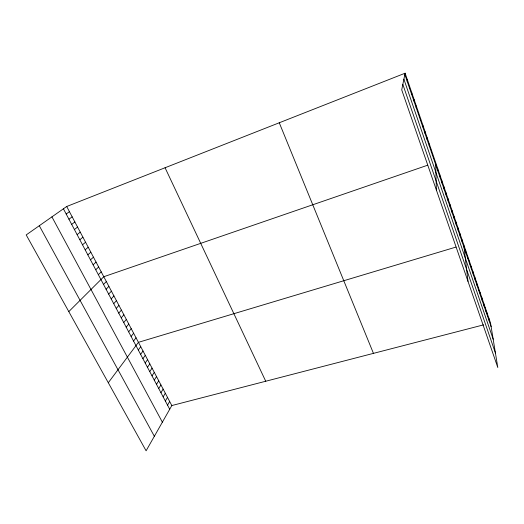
<?xml version="1.0" encoding="UTF-8"?>
<svg xmlns="http://www.w3.org/2000/svg" width="524" height="524" viewBox="0 0 524 524"><rect width="100%" height="100%" fill="white"/><g stroke="black" fill="none" stroke-linecap="round" stroke-linejoin="round"><path stroke-width="0.79" d="M429.294 145.973L429.3 143.949M427.139 139.672L427.165 137.707M424.964 133.332L425.016 131.426M422.783 126.952L422.861 125.112M420.589 120.54L420.687 118.758M418.381 114.081L418.499 112.365M416.161 107.59L416.305 105.933M413.921 101.053L414.091 99.462M411.674 94.484L411.864 92.958M409.408 87.868L409.63 86.414M407.135 81.22L407.377 79.825M405.111 73.203L401.718 89.866L497.8 367.507L490.536 323.059L405.111 73.203L66.705 206.495L26.2 234.916L146.098 450.797L171.82 405.55L483.587 324.854M167.536 405.144L169.665 401.463M165.348 401.017L167.497 397.362M163.147 396.871L165.322 393.236M160.94 392.705L163.134 389.096M158.72 388.52L160.94 384.944M156.493 384.315L158.733 380.765M154.252 380.096L156.519 376.566M152.006 375.852L154.292 372.354M149.746 371.595L152.058 368.123M147.473 367.317L149.812 363.872M145.194 363.014L147.558 359.602M142.908 358.698L145.292 355.311M140.609 354.362L143.019 351.001M138.297 350.006L140.733 346.678M108.298 382.736L138.434 342.329L456.011 247.066M133.548 341.052L136.037 337.784M131.111 336.46L133.627 333.218M128.668 331.843L131.203 328.633M126.205 327.205L128.773 324.029M123.736 322.542L126.33 319.398M121.254 317.858L123.874 314.747M118.758 313.156L121.404 310.077M116.249 308.426L118.922 305.381M113.728 303.671L116.433 300.658M111.193 298.896L113.931 295.916M108.651 294.102L111.415 291.154M106.097 289.281L108.887 286.366M103.523 284.434L106.346 281.558M68.795 311.616L103.791 276.724L427.676 165.198M98.348 274.668L101.23 271.864M95.741 269.755L98.65 266.985M93.121 264.81L96.062 262.079M90.488 259.845L93.455 257.153M87.842 254.854L90.842 252.195M85.183 249.843L88.209 247.217M82.51 244.8L85.569 242.219M79.825 239.737L82.916 237.189M77.126 234.641L80.244 232.139M74.408 229.525L77.565 227.062M71.683 224.383L74.873 221.96M68.945 219.215L72.161 216.831M66.188 214.021L69.443 211.676M39.293 225.733L154.351 436.282M51.922 216.871L162.368 422.18M63.417 208.801L169.717 409.257M66.705 206.495L171.82 405.55M165.067 167.752L265.733 381.243M279.266 122.767L373.448 353.359M402.832 84.397L495.442 353.071M403.893 79.196L493.176 339.205M404.842 74.526L491.119 326.635M488.813 318.022L489.383 321.566M487.084 312.966L487.641 316.47M485.348 307.883L485.886 311.341M483.6 302.774L484.124 306.193M481.844 297.632L482.349 301.012M480.076 292.471L480.567 295.805M478.301 287.276L478.779 290.571M476.519 282.056L476.978 285.311M474.724 276.81L475.17 280.026M472.923 271.537L473.349 274.707M471.109 266.238L471.521 269.356M469.288 260.906L469.681 263.985M467.454 255.548L467.827 258.581M465.613 250.158L465.967 253.144M463.76 244.741L468.004 281.408M461.821 239.082L462.148 241.97M459.876 233.383L460.177 236.226M457.917 227.658L458.205 230.449M455.952 221.894L456.214 224.639M453.967 216.104L454.216 218.796M451.976 210.281L452.205 212.921M449.972 204.419L450.181 207.006M447.961 198.531L448.144 201.065M445.937 192.603L446.101 195.085M443.894 186.642L444.044 189.066M441.85 180.649L441.974 183.02M439.787 174.623L439.891 176.935M437.71 168.558L437.795 170.817M435.627 162.46L436.387 190.042M433.531 156.322L433.571 158.471M431.422 150.152L431.435 152.242"/></g></svg>
